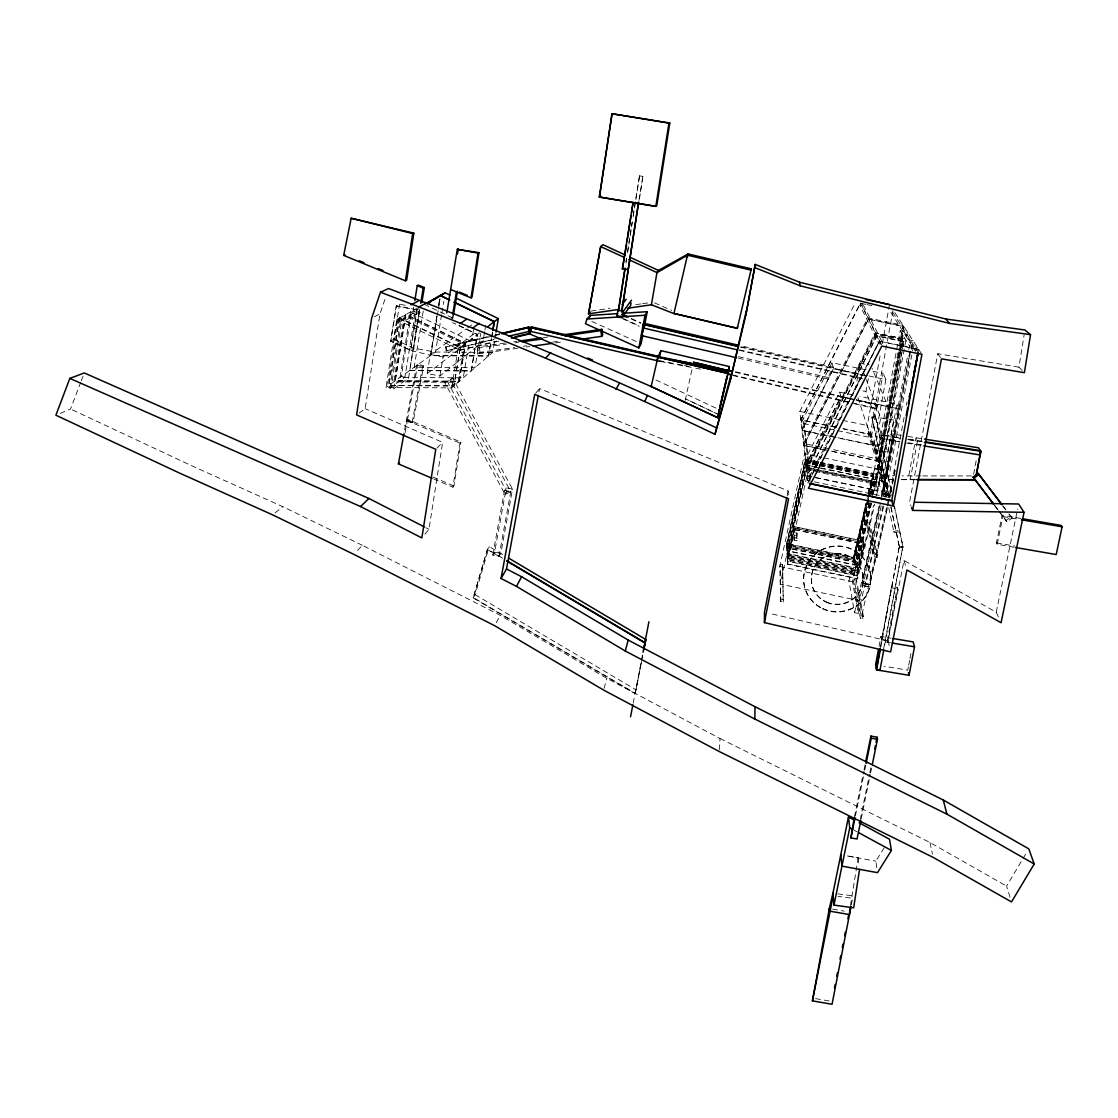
<?xml version="1.0" encoding="UTF-8"?>
<svg xmlns="http://www.w3.org/2000/svg" width="1118" height="1118" viewBox="0 0 1118 1118"><rect width="100%" height="100%" fill="white"/><g stroke="black" fill="none" stroke-linecap="round" stroke-linejoin="round"><path stroke-width="0.75" stroke-dasharray="5 3.75" d="M719.195 749.815L720.034 738.523L606.892 678.36L500.207 615.263L362.33 545.291L355.943 552.11M850.463 905.524L858.135 857.911L847.095 855.885M418.957 308.75L416.832 309.938L410.572 350.367L430.849 355.356L438.102 310.762M419.767 309.826L413.814 348.215L410.572 350.367L390.587 341.2L396.205 305.983L399.587 304.236L406.407 305.549M625.982 261.626L626.513 258.202M627.575 251.34L628.651 244.465M628.917 242.76L629.979 235.884M630.245 234.179L631.321 227.303M631.586 225.598L632.117 222.161M633.179 215.299L634.255 208.437M634.521 206.718L639.552 175.708L642.934 176.267L638.937 201.967M625.968 263.079L627.296 254.513M627.561 252.794L628.637 245.946M628.903 244.241L632.9 218.541M633.165 216.822L639.552 175.708M638.965 200.415L642.934 176.267M359.032 413.115L365.125 408.671L379.966 313.92L385.906 296.466M424.896 534.208L428.949 529.247L442.616 442.351L365.125 408.671M495.777 333.807L492.633 352.408L451.63 387.89L386.031 387.401L396.792 319.524L418.509 307.534M389.847 388.142L400.635 320.265L415.379 312.006L404.926 377.227L389.847 388.142L393.662 388.882L408.601 377.926L419.516 310.105M393.662 388.882L404.478 321.006L419.082 312.719L411.69 311.293L401.264 376.514L408.601 377.926M433.686 478.979L452.916 487.196L459.931 443.161L460.909 442.113L407.581 419.278L406.407 420.256L404.255 432.009M452.916 487.196L453.922 486.009L460.909 442.113M390.587 341.2L394.011 339.131L399.587 304.236M419.292 310.245L409.607 370.547L471.167 370.98L477.26 334.575L452.427 322.557M413.758 307.157L413.213 310.455L419.068 313.292L420.228 312.635L414.401 309.812M423.247 311.111L414.191 367.263L474.982 367.696L480.712 333.457M484.653 331.725L482.99 341.689L439.947 376.039L427.174 373.566L430.276 354.49L466.332 328.846M436.845 316.17L430.43 355.664L488.426 356.055L491.319 338.894M438.801 304.138L439.64 298.995M437.054 316.045L430.626 355.524L488.594 355.901L491.487 338.754M438.731 305.745L439.849 298.869M438.382 309.043L440.059 298.758M1022.201 370.477L1018.917 367.193L1024.102 335.065M419.068 313.292L419.613 309.938M441.582 314.815L435.503 352.03L386.031 387.401M441.848 313.11L443.79 301.273M439.947 376.039L443.077 356.963L476.128 332.27M451.63 387.89L458.045 349.137L481.006 331.739M451.91 319.035L452.469 315.639M453.489 314.997L452.93 318.378L448.681 316.324M427.174 373.566L471.88 339.551L473.543 329.572M484.933 330.062L485.771 325.072M491.613 337.175L492.479 332.018M491.78 337.035L492.647 331.892M876.652 495.54L903.693 341.451L876.75 335.847L807.014 475.681L787.519 564.213L857.688 578.886L874.709 504.022M903.791 341.605L876.833 336.001L807.042 475.933L877.896 490.718L903.791 341.605L901.835 338.363M899.822 442.015L880.802 438.354L881.445 434.72L900.214 437.753M881.026 438.997L881.445 434.72M492.759 555.157L504.511 490.425L506.286 487.867L512.505 489.125L500.794 553.438L498.977 556.415L492.759 555.157L494.617 552.194L506.286 487.867M498.977 556.415L510.772 491.682L512.505 489.125L452.664 378.052L444.866 382.761L505.168 494.505L510.772 491.682L450.498 379.868L452.664 378.052M538.946 391.957L539.561 388.547L788.12 490.872L788.386 495.679M855.368 389.665L860.147 363.392L869.273 364.915M857.995 397.784L874.793 449.757L887.72 451.924L865.975 391.44L868.686 376.654M405.121 432.666L407.581 419.278M890.221 496.196L867.288 425.469L880.145 355.608M882.326 343.673L889.229 306.178M872.879 371.26L883.108 373.384L871.243 437.669L801.117 423.051L831.974 362.749L866.059 369.834M885.861 379.477L873.759 445.411L837.857 437.935M406.197 421.416L416.665 365.195L417.797 364.384L423.708 365.67L413.241 421.696L412.095 422.688L406.197 421.416L407.357 420.424L417.797 364.384M412.095 422.688L422.59 366.48L423.708 365.67M874.793 449.757L880.691 417.908L866.198 379.421M887.832 506.021L890.152 495.959L882.479 494.673L874.555 468.721L896.356 351.22M896.664 349.515L900.144 330.774L907.397 331.99L904.546 347.307M897.922 352.687L878.175 459.023L832.295 449.464M899.193 345.825L903.023 325.24L867.806 317.917L803.395 443.427L830.59 449.101M899.683 348.578L878.804 460.965L830.953 450.987M900.004 346.873L903.805 326.442L868.393 319.077L803.604 445.285L829.249 450.638M872.18 495.414L901.919 338.516L875.324 332.982M872.934 494.994L903.777 331.389L913.378 346.524L912.092 353.372M902.757 339.9L873.675 494.575M904.224 349.012L881.711 469.923L875.939 495.106M887.72 451.924L893.673 420.075L872.096 368.297M853.202 394.989L839.744 392.18L805.184 459.372L883.597 475.737L896.957 404.101L859.938 396.387M907.257 357.872L882.004 493.108L889.649 494.394L904.099 417.363M908.85 349.305L909.493 345.881L900.144 330.774M883.541 495.805L909.87 357.746M911.463 349.221L913.057 340.697L875.254 332.843L806.092 467.464L875.282 481.9M885.065 496.993L911.771 355.091M906.335 405.373L906.977 401.949M916.62 350.605L917.263 347.181L909.493 345.881M879.028 646.497L880.9 636.505L891.088 638.21M891.591 586.447L881.599 639.72L887.287 640.67L887.664 642.291L897.726 588.865L897.321 587.397L891.591 586.447L891.982 587.914L897.726 588.865M880.467 646.637L899.389 545.85L902.855 546.423L884.1 648.188M880.677 647.615L899.389 545.85M883.569 648.915L902.855 546.423L894.386 506.622M887.287 640.67L897.321 587.397M973.624 474.27L976.727 457.723M1018.917 367.193L937.75 353.693L909.563 502.15L911.086 506.272M908.375 666.859L907.746 670.185L884.058 666.216M908.696 665.196L909.647 660.207M909.968 658.544L911.24 651.878M633.179 703.166L642.696 653.974M502.653 554.542L489.223 546.576L487.336 549.511L473.152 597.906L635.234 693.761L641.522 661.297M641.774 659.983L643.074 653.219M635.234 693.761L641.313 663.044M787.114 496.001L788.12 490.872M908.822 358.221L882.395 494.408C905.692 498.768 870.251 492.116 886.267 494.911L885.498 498.251M882.479 494.673L908.92 358.389M890.739 492.297L893.729 476.981M894.051 475.276L895.057 470.161M890.822 492.563L892.15 485.743M892.485 484.038L893.813 477.232M894.148 475.527L895.141 470.412M851.357 904.825L852.615 898.327L838.025 896.329M889.159 645.575L888.055 640.852L904.015 560.523L996.222 612.231L999.003 618.226M854.418 816.951L863.697 771.462M864.046 769.785L865.066 764.726M855.396 815.916L864.368 771.979M864.717 770.288L865.751 765.215M860.203 819.76L869.511 774.271M869.86 772.594L870.894 767.535M861.209 818.725L870.209 774.802M870.545 773.111L871.593 768.038M1014.054 547.233L997.2 544.298L996.431 542.873L1002.133 515.202L1020.664 518.417M997.2 544.298L1002.916 516.544L1002.133 515.202M996.222 612.231L1017.618 509.081M836.306 427.244L800.754 419.837L801.215 417.741L803.339 418.174L810.648 478.49L810.089 480.978L803.339 418.174M780.755 601.512L780.238 564.227L782.572 564.702L783.271 602.029L780.755 601.512L779.735 566.491L804.569 453.824L821.339 457.332M782.572 564.702L783.271 602.029M869.175 502.96L854.99 565.093L786.89 550.867L805.798 464.878L840.918 396.652L854.599 399.489M806.33 469.602L876.023 484.374L902.855 340.054L875.995 334.324L806.33 469.602L787.156 556.401L856.109 570.823M794.129 526.62L787.24 558.175L856.472 572.654L863.557 541.126L794.129 526.62L863.557 541.126M794.227 528.003L787.31 559.671L856.765 574.191L863.948 542.845L794.227 528.003L863.948 542.845M794.311 529.401L787.365 560.873L857.017 575.435L864.214 544.005L794.311 529.401L787.379 561.166L857.073 575.742L864.214 544.005M794.325 540.176L794.521 532.517L797.022 533.034L797.4 538.247L796.855 540.707L794.325 540.176L793.99 534.949L796.491 535.48L796.855 540.707M801.215 417.741L808.09 477.959L807.545 480.447L812.632 481.509M796.491 535.48L797.022 533.034M685.166 400.412L692.573 366.788M863.375 305.116L881.99 341.689L881.403 344.26L878.818 343.715L859.966 305.298L860.441 303.146L865.332 304.166M881.403 344.26L862.118 305.745L862.593 303.593M878.818 343.715L879.405 341.144L918.647 349.305L918.046 351.877L891.857 310.944M868.504 431.758L868.029 433.854L888.209 497.286L888.782 494.799L868.504 431.758L870.629 432.205L891.325 495.33M870.629 432.205L870.153 434.301L843.07 428.655M854.99 565.093L853.495 557.505L865.793 503.575M868.099 493.471L872.711 473.249L820.36 462.321M865.863 503.827L853.551 557.784L786.569 543.781L805.156 459.149L818.669 461.972M868.169 493.709L872.781 473.473M866.506 503.156L853.831 559.238L786.639 545.179L805.309 460.504L818.879 463.341M868.882 493.262L873.06 474.423L820.542 463.467M867.33 500.347L848.939 580.955L854.543 612.678L862.02 614.243L886.532 507.893M867.722 498.67L874.611 468.442M868.379 497.65L854.124 560.677L786.695 546.59L805.407 461.427L817.314 463.9M868.84 496.21L873.41 475.611L819.019 464.263M869.119 502.709L854.921 564.8L786.89 550.573M871.034 494.31L874.486 479.203M871.104 494.561L874.555 479.454L872.711 473.249M870.489 502.765L852.447 581.695L858.289 613.461L883.136 505.42M872.11 495.162L878.161 469.183L886.267 494.911M870.251 503.869L855.577 568.084L787.03 553.759M870.922 503.212L855.815 569.3L787.086 554.933M872.851 494.743L875.576 482.878L806.19 468.414L787.1 555.227L855.871 569.607L870.992 503.477M854.124 579.669L853.607 581.933L860.357 618.17L862.872 618.701L863.431 616.27L856.458 580.158L854.124 579.669L860.916 615.739L860.357 618.17M871.663 502.82L856.164 571.116L787.17 556.694L806.357 469.839L876.079 334.478M863.879 542.565L856.709 573.883L787.296 559.363M862.872 618.701L855.941 582.422L873.633 505.182M854.543 612.678L878.958 506.314M881.277 496.21L882.06 492.8L889.649 494.394L886.923 506.202M887.357 507.418L869.678 584.756L862.146 583.177L879.852 506.105M916.047 348.774L915.46 351.332L890.445 311.629L892.597 312.076M881.208 505.951L859.435 600.687L780.252 584.113L806.064 467.226L886.267 483.954M883.569 506.622L865.849 583.638L865.514 582.045L861.754 581.248L862.146 583.177L869.678 584.756L887.454 507.698M874.472 556.932L875.031 554.472L867.177 522.623L869.524 523.112L877.574 555.003L877.001 557.463L874.472 556.932L866.66 524.901L869.007 525.404L877.001 557.463M854.711 403.864L876.722 408.978L877.406 404.772L857.129 400.062M876.722 408.978L877.406 404.772M604.041 688.381L606.892 678.36M473.152 597.906L475.122 594.664L489.223 546.576M60.302 413.339L70.56 409.006L80.706 382.356M81.293 380.791L83.081 376.095M362.33 545.291L282.756 506.65L191.402 465.619L70.56 409.006M807.825 483.018L879.405 341.144L807.545 480.447L799.817 411.41L855.438 302.559M808.635 481.732L879.475 341.311L918.744 349.473L910.904 348.173M800.754 419.837L860.441 303.146L880.621 343.589M738.313 358.123L828.284 379.03L827.907 377.451L833.162 367.207L741.332 345.867M839.744 392.18L840.974 396.834L805.826 465.116L885.54 481.746L899.068 408.755L856.304 399.853M496.238 622.712L500.207 615.263M1010.029 897.181L1006.591 886.099L1027.023 851.846M876.778 867.722L875.827 861.153L885.861 845.082M505.168 494.505L506.943 491.934L512.505 489.125M535.676 393.229L539.561 388.547M436.9 448.136L442.616 442.351M505.084 343.072L479.175 346.748L477.4 348.173L478.35 353.833L480.111 352.366L514.643 347.474M275.154 512.813L282.756 506.65M486.498 336.979L459.344 343.352L458.296 344.12L459.889 350.227L496.546 341.116M488.077 336.798L445.816 346.692L446.124 350.828L494.086 339.285M1011.203 516.782L1012.028 518.123L1006.927 521.813L1006.13 520.457L1011.203 516.782L1009.135 514.07M467.715 327.867L471.88 324.905M374.432 316.757L379.966 313.92M444.866 382.761L450.498 379.868M494.981 334.995L500.067 333.807M494.841 335.218L499.9 334.03M445.174 347.167L493.206 335.945M494.869 335.554L501.06 334.072M446.124 350.828L493.527 339.732M459.889 350.227L499.76 340.906M889.048 498.167L871.886 417.112L875.576 416.93L891.549 492.577M871.886 417.112L875.576 416.93M875.38 445.271L881.152 444.028L881.515 445.062L875.729 446.306L875.38 445.271L886.49 497.678M894.051 532.797L899.794 531.595L899.389 530.295L893.659 531.497L894.051 532.797L888.656 507.362M890.836 506.608L899.403 547.135L902.855 546.423M899.403 547.135L899.655 547.946L903.106 547.219L894.526 506.608M591.003 311.042L609.939 308.344M635.765 304.655L640.935 303.914M642.654 303.663L649.544 302.685M513.721 341.842L517.173 341.353M543.096 337.678L548.267 336.937M477.4 348.173L506.538 344.037M515.105 342.821L518.542 342.332M523.28 346.259L526.732 345.769M552.627 342.094L561.264 340.864M478.35 353.833L517.746 348.243M526.312 347.027L529.736 346.552M555.436 342.905L564.003 341.689M920.952 475.933L902.03 475.877M922.699 475.933L973.317 475.919M915.293 479.496L899.976 479.412M915.39 479.734L900.074 479.65M492.633 352.408L435.503 352.03L413.814 348.215L394.011 339.131M409.831 370.393L471.363 370.813L477.442 334.436L455.739 323.927M883.597 475.737L893.645 475.821M893.212 479.356L884.743 479.287L892.653 436.928L899.263 437.99M893.296 479.594L884.827 479.524L892.737 437.138L891.423 433.784L901.248 435.363M837.801 893.827L852.349 895.811M907.788 436.411L924.432 439.094M908.752 439.122L924.097 441.596M909.186 439.598L917.459 440.925L910.234 479.734L908.738 475.933L915.977 437.725L917.557 441.135M881.683 435.363L900.479 438.396M907.634 439.542L924.418 442.239M880.802 438.354L899.557 441.372M908.095 442.742L921.735 444.936M906.656 443.119L922.043 445.593M639.314 175.819L642.71 176.378M862.956 390.937L865.975 391.44M899.641 546.646L903.106 547.219M890.529 642.766L881.962 641.341L880.9 636.505M880.691 417.908L893.673 420.075M874.555 468.721L881.711 469.923L823.016 457.681M1002.916 516.544L1019.826 519.479M996.431 542.873L1014.92 546.087M832.63 909.13L844.23 911.142M815.553 998.612L830.227 1001.155M847.458 855.941L875.827 861.153M396.205 305.983L416.832 309.938M659.047 360.625L675.831 363.853M677.508 364.175L682.539 365.139M684.216 365.46L689.247 366.424M660.514 361.449L694.138 367.906M695.815 368.227L700.86 369.192M400.635 320.265L404.478 321.006M471.88 339.551L482.99 341.689M430.276 354.49L443.077 356.963M504.511 490.425L510.772 491.682M494.617 552.194L500.794 553.438M865.402 304.278L860.497 303.257L800.781 420.005L836.348 427.425M867.023 304.613L871.928 305.633M859.966 305.298L862.118 305.745M902.394 339.285L875.632 333.583L806.218 468.652L875.646 483.13M867.344 375.76L833.511 368.577L801.927 430.248L836.096 437.376M868.965 375.955L885.931 379.631L883.108 373.384M840.974 396.834L854.264 399.601M855.927 399.951L899.151 408.95L896.957 404.101M799.817 411.41L867.288 425.469M843.112 428.837L870.209 434.483L893.086 309.938L921.931 354.378M837.815 437.739L873.689 445.216M836.138 437.571L801.941 430.444L833.553 368.73L831.974 362.749M825.364 450.037L803.632 445.495L868.462 319.217L903.889 326.582L875.212 481.648L877.896 490.718M832.058 451.42L878.874 461.189M890.068 495.693L882.465 494.114L862.146 583.177M869.608 584.434L862.076 582.855L869.678 584.756M818.837 463.118L805.281 460.281L786.625 544.899L853.775 558.944M820.57 463.69L873.13 474.661M805.435 461.65L817.342 464.138M819.047 464.487L873.479 475.849M817.482 465.06L805.547 462.572L786.765 548.002L854.404 562.144L873.843 477.037L819.215 465.647M819.187 465.409L873.773 476.799L854.348 561.851L786.751 547.722M805.561 462.796L817.51 465.284M805.798 464.878L819.354 467.715M821.059 468.065L885.47 481.495M807.014 475.681L877.826 490.467M808.09 477.959L810.648 478.49M814.337 481.872L890.753 497.817M794.339 529.68L864.27 544.298M794.87 537.716L797.4 538.247M875.031 554.472L877.574 555.003M853.495 557.505L786.555 543.502L786.89 550.867M786.681 546.311L854.068 560.398M787.226 557.882L856.402 572.346M787.505 563.905L857.632 578.565M779.735 566.491L855.941 582.422M781.286 599.08L783.802 599.597M860.916 615.739L863.431 616.27M416.665 365.195L422.59 366.48M407.357 420.424L413.241 421.696M888.055 640.852L769.436 613.377M741.402 346.887L862.998 375.145M740.312 347.069L863.18 375.62M739.669 349.934L862.16 378.401M738.886 350.2L862.355 378.89M738.481 356.67L827.907 377.451M735.462 371.777L850.379 398.483M735.392 372.294L850.546 399.056M857.31 400.635L877.63 405.359M732.919 375.019L876.498 408.391M732.849 375.536L853.02 403.472M406.407 420.256L459.931 443.161M433.155 477.12L453.922 486.009M654.547 302.88L671.639 310.399M591.897 321.439L637.945 342.276M631.404 318.56L640.907 322.892M631.167 318.937L640.684 323.27M623.69 318.742L639.538 325.967M621.846 318.392L639.3 326.344M655.931 379.98L717.602 408.881M718.287 414.303L685.516 398.874L716.778 413.772M396.792 319.524L458.045 349.137M424.337 304.306L453.433 318.392M720.034 738.523L929.91 842.469L1006.591 886.099M425.902 527.696L428.949 529.247M854.208 830.255L857.185 831.876M502.527 558.12L487.518 549.217L473.347 597.571L635.331 693.37M487.336 549.511L502.359 558.427M475.122 594.664L636.114 689.904M994.768 505.546L997.871 509.612M998.905 510.968L1006.13 520.457M994.503 505.49L997.605 509.57M998.64 510.926L1006.927 521.813M1002.944 505.923L1008.115 512.715M1002.706 505.867L1007.877 512.673M1008.911 514.042L1012.028 518.123M937.75 353.693L940.531 357.578M447.074 380.931L506.943 491.934M860.147 363.392L865.584 377.814M878.133 469.322L885.819 493.751M904.015 560.523L906.446 568.391M445.816 346.692L446.781 350.353M459.344 343.352L460.923 349.445M929.91 842.469L932.524 854.11M872.082 417.685L888.922 497.189M891.06 507.348L899.655 547.946M875.366 416.357L891.423 492.367M857.688 578.886L855.508 567.79L787.016 553.466L787.519 564.213M479.175 346.748L480.111 352.366M858.135 857.911L859.141 866.087M417.042 309.812L410.781 350.214L390.811 341.06L396.429 305.871L417.042 309.812M398.078 318.812L387.345 386.465L391.16 387.191L401.907 319.552L398.078 318.812M399.364 318.113L388.659 385.528L453.81 386.017L460.183 347.516L399.364 318.113M399.615 317.973L388.924 385.347L454.02 385.822L460.392 347.349L399.615 317.973M404.395 315.332L393.802 381.853L458.073 382.314L464.375 344.33L404.395 315.332M405.638 314.647L395.073 380.945L459.121 381.406L465.409 343.547L405.638 314.647M405.876 314.507L395.325 380.763L459.33 381.224L465.619 343.394L405.876 314.507M410.502 311.95L400.048 377.395L463.243 377.842L469.462 340.487L410.502 311.95M870.181 587.02L862.607 585.441L870.181 587.02M822.666 608.485A33.582 32.869 -5.1 0 0 870.67 576.175A33.582 32.869 -5.1 0 0 818.25 551.733A33.582 32.869 -5.1 0 0 822.666 608.485M826.607 602.057A25.868 25.393 -6.7 0 0 862.9 576.133A25.868 25.393 -6.7 0 0 822.037 558.315A25.868 25.393 -6.7 0 0 826.607 602.057M822.708 608.821A33.596 32.883 -5.1 0 0 870.74 576.483A33.596 32.883 -5.1 0 0 818.278 552.026A33.596 32.883 -5.1 0 0 822.708 608.821M826.649 602.392A25.882 25.407 -6.7 0 0 862.97 576.441A25.882 25.407 -6.7 0 0 822.065 558.623A25.882 25.407 -6.7 0 0 826.649 602.392"/><path stroke-width="1.5" d="M651.207 386.493L717.812 417.755L728.391 371.749L693.314 363.448L728.447 371.931M914.762 502.248L1018.666 504.008L1024.046 512.323L1001.071 622.726L906.936 569.97L890.613 651.892L764.433 622.614L764.474 612.189L786.779 497.706M424.379 526.913L368.912 498.474L84.283 372.951L69.847 378.401L55.9 415.197L179.313 472.97L272.61 514.853L353.833 554.36L494.645 625.689L603.566 690.058L719.07 751.436L933.264 857.436L1011.51 901.933L1034.206 864.004L946.918 814.156L754.818 719.042L755.055 706.744L628.19 640.069L521.617 576.734L506.51 568.992L538.317 395.367M69.847 378.401L360.555 506.538L421.863 537.94L435.754 449.296L356.6 414.904L371.665 318.183L380.469 292.245C493.723 335.051 605.621 381.993 714.989 434.315L729.914 381.853L745.818 315.206L755.223 264.407L799.51 282.183L945.744 319.007L1024.913 329.992L1030.544 334.659L1024.381 372.671L941.468 358.864L912.609 510.409L1024.046 512.323M751.282 268.837L751.142 270.165L687.43 255.156L688.115 253.954L751.282 268.837L737.293 328.371L673.958 313.459L737.307 328.245M745.818 315.206L755.223 264.407M729.914 381.853L746.265 310.958M737.293 328.371L737.545 326.554M732.01 371.511L658.195 356.628L530.77 327.56L529.988 331.249L660.514 361.449M599.346 197.061L611.979 113.743L669.794 123.036L656.769 205.558L655.763 206.383L599.346 197.061L600.869 196.321M612.077 113.743L599.444 197.02L655.833 206.327L668.955 123.106L669.794 123.036M405.443 280.814L412.668 233.536L413.856 233.145L406.645 280.255L405.443 280.814L343.687 255.393L351.178 218.262L413.856 233.145M859.546 869.357L853.663 907.802L833.972 905.105L832.952 893.156L848.478 816.965L854.557 820.277M628.414 269.452L622.391 269.005L633.109 202.302L631.53 212.504M626.527 244.758L622.391 269.005M627.044 241.362L630.999 215.9M618.24 311.391L624.92 268.502M618.52 311.042L625.172 268.222M621.594 311.95L638.699 202.12M621.846 311.601L638.336 203.504M471.013 297.877L478.015 253.101L478.965 252.654L471.978 297.276L471.013 297.877L450.666 289.506M623.453 311.139L617.863 310.217L616.982 315.807L622.586 316.729L623.453 311.139L631.474 300.183M631.055 302.824L630.65 305.452L622.586 316.729M530.687 327.588L728.209 373.496L729.299 366.536L660.948 350.661L657.957 357.187L658.334 356.349L531.483 326.861L529.666 333.905L511.387 338.181M530.966 330.02L531.483 326.861M414.834 300.546L417.238 285.677L418.411 285.104L424.323 287.536L421.863 302.587M714.989 434.315L730.683 376.235M420.717 303.216L423.177 288.109L424.323 287.536M446.781 312.942L457.318 249.342L478.965 252.654M457.5 253.912L458.324 248.909M452.762 313.948L456.424 291.868L457.444 291.295L453.489 314.997M492.772 330.299L494.212 321.718L454.09 302.279M492.94 330.173L494.394 321.593L454.285 302.167M496.071 332.116L498.362 318.588L456.116 298.115M529.666 333.905L530.463 333.178L528.912 327.043L528.101 327.77L529.666 333.905L651.193 386.521L717.812 417.755L719.181 409.621M627.561 308.275L651.417 304.767L656.965 272.596L628.777 259.628M809.53 483.619L891.717 500.766L918.032 352.743L913.993 373.132M619.148 309.379L588.487 313.851L600.659 246.589L603.021 244.716L625.2 255.002M588.585 313.739L600.757 246.505M754.818 719.042L625.297 651.011L516.488 586.391L501.06 578.495L534.711 394.388L788.567 498.88L764.433 622.614M432.079 478.294L398.413 463.9L403.947 433.686M906.139 415.882L907.746 407.343M908.389 403.933L918.004 352.715M893.408 505.979L921.931 354.378L881.85 346.035L808.412 488.245L893.408 505.979L891.815 501.088M878.399 649.824L875.59 664.805L876.596 669.878L909.046 675.314L914.51 646.777L913.154 641.9L892.779 638.49M876.302 668.844L880.145 648.342M880.355 649.334L876.596 669.878L879.922 670.437L883.779 649.907M975.986 476.142L980.696 451.085M976.126 476.38L980.835 451.309L978.599 447.787L924.432 439.094M617.835 313.599L590.192 315.416L586.978 319.049L585.469 323.731L638.839 347.866L645.03 315.262L647.21 311.684L623.019 313.264M736.622 357.732L641.564 335.638L644.401 323.354L737.922 345.085M642.612 332.745L643.213 329.614M643.8 326.484L644.401 323.354M832.952 893.156L829.304 908.557L812.437 1000.862L832.058 1004.257L851.05 906.446M812.437 1000.862L833.162 895.672M979.955 453.069L980.402 450.652L925.816 441.862M923.747 445.872L980.151 454.942L980.835 451.323L924.39 442.239M642.724 335.288L641.117 343.715L638.839 347.866M644.331 326.861L647.21 311.684M630.552 716.75L632.858 704.871M643.018 652.269L648.915 621.734M643.73 649.837L645.114 642.724L507.041 560.789M643.912 649.614L645.855 639.538L508.62 558.078M909.255 356.684L910.248 351.569M909.339 396.974L910.01 393.564M911.673 385.053L912.33 381.643M909.437 397.169L910.108 393.76M911.771 385.249L913.434 376.724M914.091 373.314L918.088 352.883M834.475 987.935L835.132 984.553M836.767 976.126L837.424 972.744M840.037 959.244L840.694 955.876M842.329 947.435L842.986 944.067M844.621 935.626L845.278 932.244M847.891 918.744L848.548 915.376M849.834 908.766L849.47 914.566L829.514 911.114L829.304 908.557M833.972 905.105L849.75 827.837L848.478 816.965M854.068 818.628L850.91 837.885L857.045 839.003L860.86 820.416M865.765 761.358L870.922 736.091L877.099 737.223L877.476 739.319L872.278 764.656M850.91 837.885L855.046 817.607M866.087 763.524L871.271 738.187L870.922 736.091M874.695 749.004L875.38 745.636M876.065 742.268L877.099 737.223M1022.355 518.71L1061.122 525.432L1062.1 526.802L1056.203 554.542L1015.745 547.527M530.729 329.572L531.26 327.127M738.02 346.105L643.437 324.122L642.473 327.798L737.195 349.808M642.71 327.406L643.437 324.122M657.146 360.807L657.985 357.117L728.629 370.715L693.649 362.274L728.629 370.715M651.179 386.535L657.971 356.977L728.209 373.496M659.788 355.706L660.948 350.661M687.472 255.086L673.93 313.613L651.417 304.767M687.318 257.364L688.115 253.954L658.46 270.444L656.895 272.68L687.402 255.323L688.115 253.954M645.855 639.538L645.03 643.088L506.859 561.096M719.573 407.958L726.574 378.136M728.517 369.848L729.299 366.536M718.329 414.512L728.573 370.547M625.297 651.011L628.19 640.069M589.2 318.476L590.192 315.416M644.848 401.432L647.392 395.423C562.41 356.642 475.737 321.788 388.603 288.528L380.469 292.245M516.488 586.391L521.617 576.734M616.004 389.413L619.162 383.656M641.564 335.638L642.319 334.324M501.06 578.495L506.51 568.992M859.113 822.75L889.509 839.255L891.409 850.449L877.504 872.655L841.924 866.115L840.778 854.725M581.136 339.271L601.694 336.35L602.714 334.995L601.833 329.335L563.821 334.729M622.027 304.753L626.192 299.303M564.814 335.763L600.813 330.662L601.833 329.335M588.487 313.851L590.164 311.978M546.073 357.648L550.699 352.547M360.555 506.538L368.912 498.474M398.413 463.9L399.587 462.782M487.616 326.736L498.362 318.588M993.469 504.12L973.093 477.065L978.18 473.347L1001.91 504.567M973.792 478.28L978.893 474.549L978.18 473.347M473.082 327.826L479.259 323.354M460.043 323.647L466.486 319.259M427.23 303.537L440.618 295.32M427.425 303.635L430.374 301.832M433.337 300.029L445.16 292.818L449.855 295.082M425.776 303.509L445.16 292.818M419.18 306.863L426.503 302.824M411.061 304.851L418.551 300.854M343.687 255.393L345.099 254.918M501.758 333.402L528.912 327.043M501.591 333.625L528.632 327.294L529.08 331.417L508.774 336.169M502.751 333.681L528.157 327.728M515.202 336.742L530.463 333.178M518.906 341.116L541.364 337.916M521.966 341.856L542.537 338.936M533.174 346.063L552.012 343.394M586.978 319.049L645.03 315.262M916.998 479.496L975.497 479.734L917.095 479.734M754.971 267.663L800.222 285.817L949.629 323.437L1030.544 334.659M611.979 113.743L668.955 123.106M892.234 643.06L914.51 646.777M1021.517 519.772L1062.1 526.802M457.318 249.342L478.015 253.101M871.271 738.187L877.476 739.319M866.17 299.624L889.537 304.473M809.502 483.367L891.717 500.766M643.213 324.499L738.607 346.664M728.698 370.212L732.08 370.994M731.228 374.614L727.846 373.831L731.158 375.145M351.178 218.262L412.668 233.536M459.498 292.147L467.296 295.348M359.297 260.774L364.035 262.716M378.233 268.558L382.971 270.514M417.238 285.677L423.177 288.109M587.83 358.012L592.61 360.08M621.901 314.228L628.232 317.121M621.636 314.591L626.401 316.757M620.532 317.302L617.094 316.226L620.266 317.666M629.951 257.21L658.46 270.444M600.659 246.589L624.179 257.378M647.392 395.423L716.065 427.635M440.408 295.445L449.66 299.931M440.199 295.557L449.464 300.043M755.055 706.744L943.257 799.985L1028.798 848.869L1034.206 864.004M849.75 827.837L852.727 829.444M858.666 832.672L891.409 850.449M945.744 319.007L949.629 323.437M973.093 477.065L993.748 504.19M978.893 474.549L1001.672 504.511M911.603 507.656L912.609 510.409M943.257 799.985L946.918 814.156M908.403 672.756L909.046 675.314M799.51 282.183L800.222 285.817M600.813 330.662L601.694 336.35"/></g></svg>
